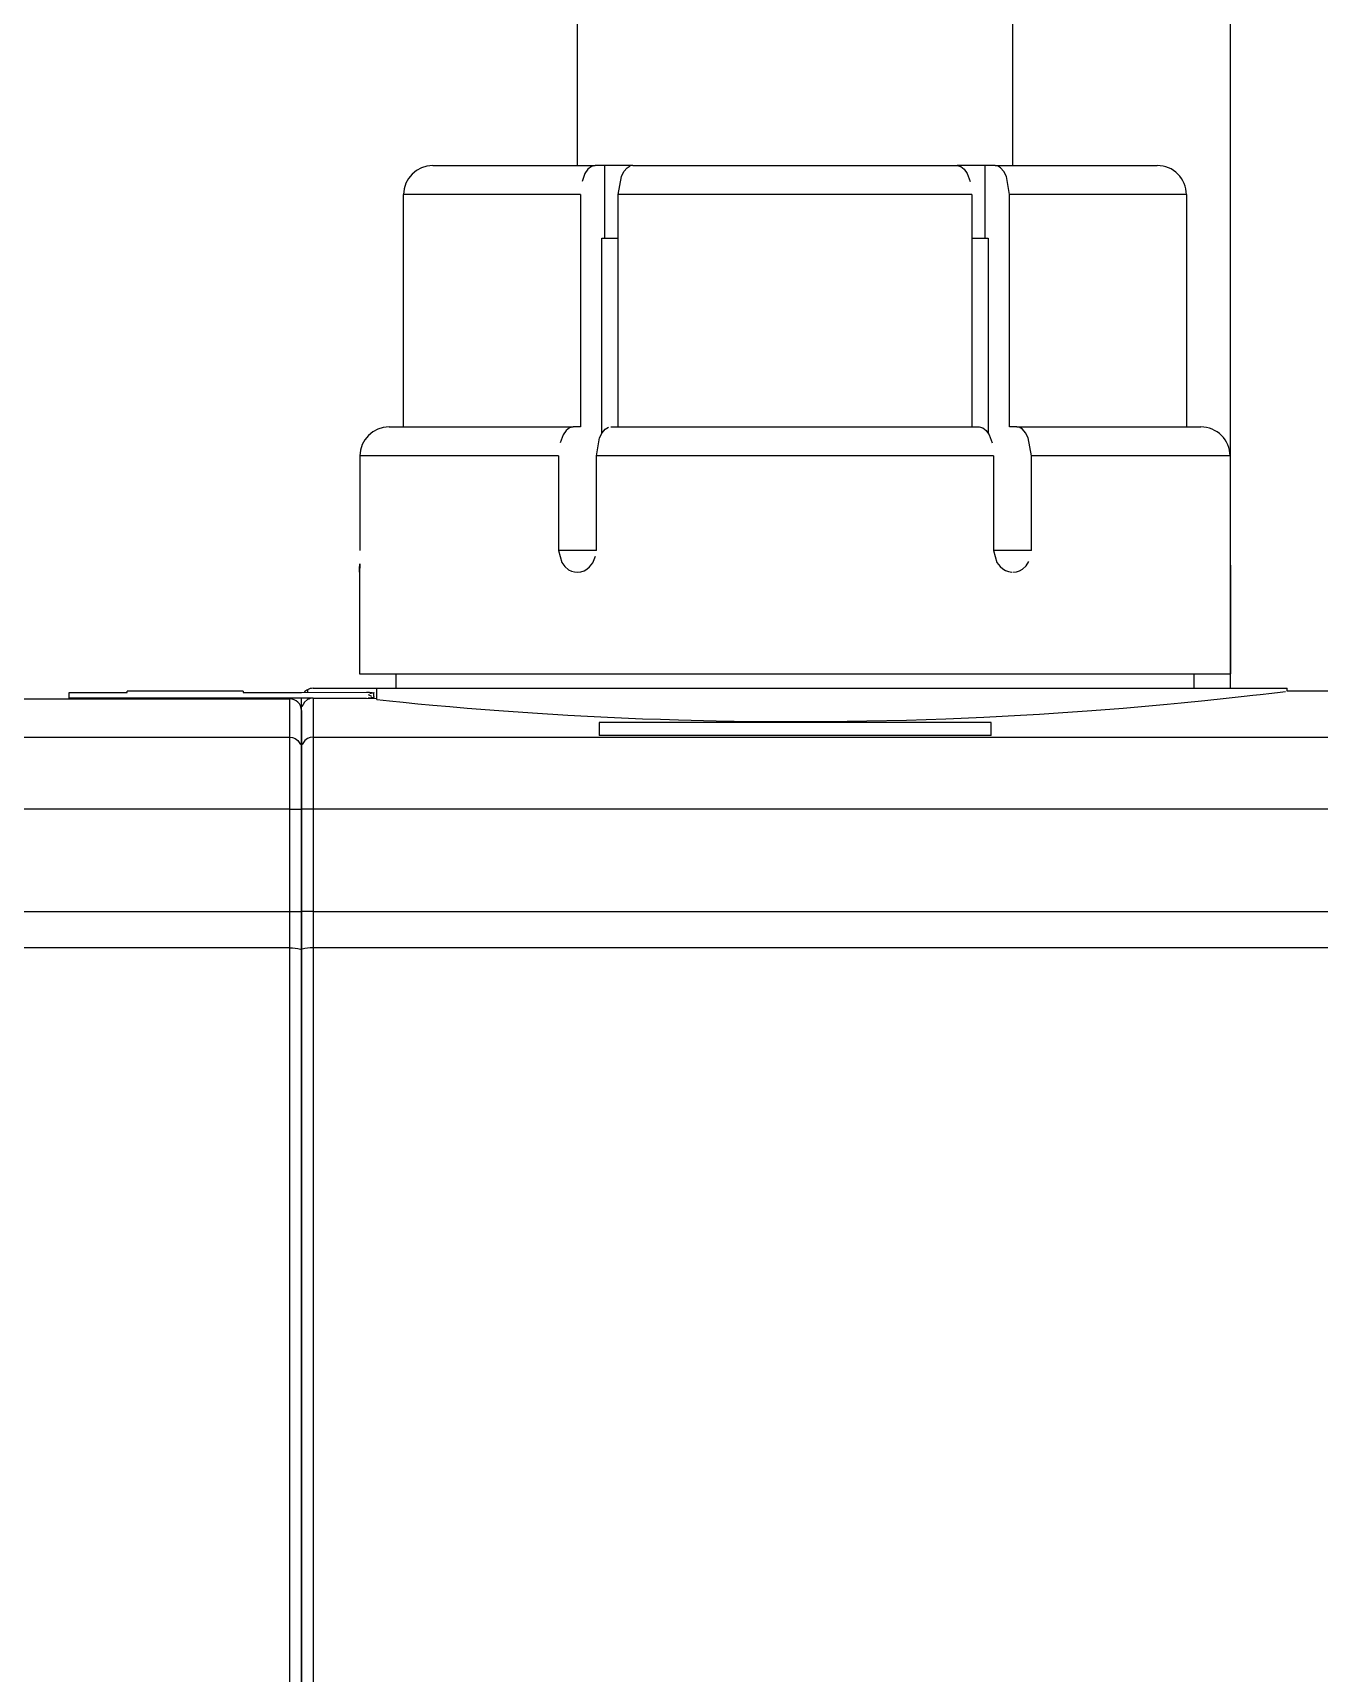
# Model space of a CAD drawing. Header units: millimetres. Extents: x 441156 to 441876, y 4514765 to 4515211.
# Drawn here: x 441490.2353 to 441490.4568, y 4514936.167 to 4514936.4494 of the extents above; entities that cross this region are included whole.
import ezdxf

# ---------------------------------------------------------------- set-up
doc = ezdxf.new("R2010")
doc.units = ezdxf.units.MM
for name, color, linetype in [('Collettore SL', 7, 'Continuous'), ('Flussometro', 1, 'Continuous'), ('Staffa', 8, 'Continuous')]:
    doc.layers.add(name, color=color, linetype=linetype)

msp = doc.modelspace()

# ---------------------------------------------------------------- linework, layer by layer
at = {"layer": 'Collettore SL', "color": 254, "linetype": 'Continuous'}
for p, q in [((441490.2977503174, 4514936.339062223), (441490.2977503174, 4514936.336562224)), ((441490.4352503174, 4514936.336562224), (441490.4352503174, 4514936.339062223)), ((441490.2415003174, 4514936.335865594), (441490.2515003174, 4514936.335865594)), ((441490.2415003174, 4514936.334906233), (441490.2415003174, 4514936.335865594)), ((441490.2715003174, 4514936.336063356), (441490.2515003174, 4514936.336063356)), ((441490.2515003174, 4514936.335865594), (441490.2515003174, 4514936.336063356)), ((441490.2715003174, 4514936.336063356), (441490.2715003174, 4514936.335859588)), ((441490.2715003174, 4514936.335859588), (441490.2815003174, 4514936.335859588)), ((441490.2815003174, 4514936.335859588), (441490.2926849187, 4514936.335873598)), ((441490.2825526534, 4514936.336323454), (441490.2825526534, 4514936.335860928)), ((441490.2835003174, 4514936.336562224), (441490.2945003174, 4514936.336562224)), ((441490.2940003175, 4514936.335843164), (441490.2940003175, 4514936.335754317)), ((441490.2940003175, 4514936.335126411), (441490.2940003175, 4514936.335754317)), ((441490.2940003175, 4514936.335126411), (441490.2940003175, 4514936.33495097)), ((441490.2945003174, 4514936.336562224), (441490.4512503174, 4514936.336562224)), ((441490.2945003174, 4514936.334609402), (441490.2945003174, 4514936.336562224)), ((441490.4512590252, 4514936.336063356), (441490.4512503174, 4514936.336562224)), ((441490.4615003174, 4514936.336063356), (441490.4512590252, 4514936.336063356)), ((441490.2290003175, 4514936.334767333), (441490.2795003174, 4514936.334753773)), ((441490.2415003174, 4514936.334763983), (441490.2415003174, 4514936.334906233)), ((441490.2415003174, 4514936.334906233), (441490.2815003174, 4514936.334906233)), ((441490.2795003174, 4514936.328120897), (441490.2795003174, 4514936.334753773)), ((441490.2815003174, 4514936.334912981), (441490.2834434622, 4514936.334907081)), ((441490.2815003174, 4514936.334906233), (441490.2815003174, 4514936.334912981)), ((441490.2815003174, 4514936.33278923), (441490.2815003174, 4514936.334906233)), ((441490.2815003174, 4514936.33274942), (441490.2815003174, 4514936.33278923)), ((441490.2815003174, 4514936.326143919), (441490.2815003174, 4514936.33274942)), ((441490.2815003174, 4514936.33274942), (441490.2815003174, 4514936.326143919)), ((441490.2834434622, 4514936.334907081), (441490.2926849187, 4514936.334878815)), ((441490.2835003174, 4514936.33484994), (441490.2835003174, 4514936.328120897)), ((441490.2835003174, 4514936.33484994), (441490.2945003174, 4514936.334815464)), ((441490.2926849187, 4514936.334878815), (441490.2926848975, 4514936.334821187)), ((441490.2940003175, 4514936.334817042), (441490.2940003175, 4514936.33495097)), ((441490.3327503175, 4514936.330682086), (441490.3327503175, 4514936.32840766)), ((441490.4002503174, 4514936.330682086), (441490.3327503175, 4514936.330682086)), ((441490.4002503174, 4514936.32840766), (441490.4002503174, 4514936.330682086)), ((441490.0335003174, 4514936.328120897), (441490.2795003174, 4514936.328120897)), ((441490.2795003174, 4514936.315764782), (441490.2795003174, 4514936.328120897)), ((441490.2835003174, 4514936.328120897), (441490.2835003174, 4514936.315764782)), ((441490.2835003174, 4514936.328120897), (441490.4615003174, 4514936.328120897)), ((441490.4002503174, 4514936.32840766), (441490.3327503175, 4514936.32840766)), ((441490.2815003174, 4514936.315764782), (441490.2815003174, 4514936.326143919)), ((441490.2815003174, 4514936.326143919), (441490.2815003174, 4514936.315764782)), ((441490.2795003174, 4514936.315764782), (441490.0335003174, 4514936.315764782)), ((441490.2795003174, 4514936.298153319), (441490.2795003174, 4514936.315764782)), ((441490.2795003174, 4514936.315764782), (441490.2815003174, 4514936.315764782)), ((441490.2835003174, 4514936.315764782), (441490.2815003174, 4514936.315764782)), ((441490.2815003174, 4514936.298153319), (441490.2815003174, 4514936.315764782)), ((441490.2815003174, 4514936.315764782), (441490.2815003174, 4514936.298153319)), ((441490.4615003174, 4514936.315764782), (441490.2835003174, 4514936.315764782)), ((441490.2835003174, 4514936.315764782), (441490.2835003174, 4514936.298153319)), ((441490.0335003174, 4514936.298153319), (441490.2795003174, 4514936.298153319)), ((441490.2795003174, 4514936.291894717), (441490.2795003174, 4514936.298153319)), ((441490.2795003174, 4514936.298153319), (441490.2815003174, 4514936.298153319)), ((441490.2835003174, 4514936.298153319), (441490.2815003174, 4514936.298153319)), ((441490.2815003174, 4514936.291477477), (441490.2815003174, 4514936.298153319)), ((441490.2815003174, 4514936.298153319), (441490.2815003174, 4514936.291477477)), ((441490.2835003174, 4514936.298153319), (441490.2835003174, 4514936.291894717)), ((441490.2835003174, 4514936.298153319), (441490.4615003174, 4514936.298153319)), ((441490.2795003174, 4514936.291894717), (441490.0335003174, 4514936.291894717)), ((441490.2795003174, 4514936.11122973), (441490.2795003174, 4514936.291894717)), ((441490.2815003174, 4514936.11164697), (441490.2815003174, 4514936.291477477)), ((441490.2815003174, 4514936.291477477), (441490.2815003174, 4514936.11164697)), ((441490.2835003174, 4514936.291894717), (441490.2835003174, 4514936.11122973)), ((441490.4615003174, 4514936.291894717), (441490.2835003174, 4514936.291894717))]:
    msp.add_line(p, q, dxfattribs=at)
for points in [[(441490.2926849187, 4514936.335873598, 0), (441490.2927887762, 4514936.335873624, 0), (441490.2928923685, 4514936.335873448, 0), (441490.2929979389, 4514936.335873056, 0), (441490.2931017014, 4514936.335872453, 0), (441490.2932000724, 4514936.335871668, 0), (441490.2932953424, 4514936.335870691, 0), (441490.2933894379, 4514936.33586949, 0), (441490.293478868, 4514936.3358681, 0), (441490.2935606733, 4514936.335866572, 0), (441490.2936368918, 4514936.335864882, 0), (441490.2937089166, 4514936.335862982, 0), (441490.2937739451, 4514936.335860931, 0), (441490.2938299723, 4514936.335858805, 0), (441490.2938785549, 4514936.335856561, 0), (441490.2939203965, 4514936.335854144, 0), (441490.2939536971, 4514936.335851632, 0), (441490.2939738538, 4514936.335849585, 0), (441490.2939883864, 4514936.335847499, 0), (441490.2939973276, 4514936.335845342, 0), (441490.2940003175, 4514936.335843164, 0)], [(441490.2940003175, 4514936.335754317, 0), (441490.2935716921, 4514936.335696205, 0), (441490.2932621976, 4514936.335632272, 0), (441490.2930711693, 4514936.335561375, 0), (441490.2930053282, 4514936.335484757, 0), (441490.2930052925, 4514936.335482865, 0)], [(441490.2930052925, 4514936.335482865, 0), (441490.2930646281, 4514936.335403058, 0), (441490.2932479503, 4514936.335316343, 0), (441490.293561087, 4514936.335223448, 0), (441490.2940003175, 4514936.335126411, 0)], [(441490.2945003174, 4514936.334609402, 0), (441490.296685179, 4514936.334383881, 0), (441490.2990299968, 4514936.334149499, 0), (441490.3015364042, 4514936.333907736, 0), (441490.3041584159, 4514936.33366453, 0), (441490.3070343509, 4514936.333409198, 0), (441490.3100594541, 4514936.333153539, 0), (441490.3154945392, 4514936.332727522, 0), (441490.3212821056, 4514936.332321011, 0), (441490.3273830232, 4514936.331945222, 0), (441490.3307658901, 4514936.331760207, 0), (441490.3342271493, 4514936.33158817, 0), (441490.3402586613, 4514936.331330146, 0), (441490.3433452595, 4514936.331218649, 0), (441490.3464431005, 4514936.331120741, 0), (441490.3528959421, 4514936.330961843, 0), (441490.359194572, 4514936.330865478, 0), (441490.3655348821, 4514936.330827104, 0), (441490.3720287081, 4514936.330848787, 0), (441490.3788884804, 4514936.330938715, 0), (441490.3857106431, 4514936.331096416, 0), (441490.3924450596, 4514936.331318816, 0), (441490.3990008805, 4514936.331598937, 0), (441490.4053336272, 4514936.331929049, 0), (441490.4086184519, 4514936.332123292, 0), (441490.4118269098, 4514936.332328177, 0), (441490.4176011297, 4514936.332734603, 0), (441490.4230231387, 4514936.33316029, 0), (441490.4280564581, 4514936.333593581, 0), (441490.4305802135, 4514936.333824629, 0), (441490.4329824376, 4514936.334053097, 0), (441490.4370968547, 4514936.334463747, 0), (441490.4407295538, 4514936.334846588, 0), (441490.4438556876, 4514936.335191235, 0), (441490.4453136136, 4514936.335356766, 0), (441490.4466195712, 4514936.335507633, 0), (441490.4486080153, 4514936.335742038, 0), (441490.4500498684, 4514936.335915552, 0), (441490.4509351268, 4514936.336023558, 0), (441490.4511778529, 4514936.336053368, 0), (441490.4512590252, 4514936.336063356, 0)], [(441490.2825526534, 4514936.334613698, 0), (441490.2825076576, 4514936.334588771, 0), (441490.2824633574, 4514936.334562598, 0), (441490.282419468, 4514936.334535001, 0), (441490.2823764575, 4514936.334506273, 0), (441490.2822913495, 4514936.334444177, 0), (441490.2822100589, 4514936.334377729, 0), (441490.2821608679, 4514936.334333754, 0), (441490.282113585, 4514936.334288534, 0), (441490.2820241328, 4514936.33419405, 0), (441490.2819408519, 4514936.334093695, 0), (441490.2818651337, 4514936.333989517, 0), (441490.2818164285, 4514936.333914363, 0), (441490.2817715297, 4514936.333838052, 0), (441490.2816922497, 4514936.33368134, 0), (441490.2816261862, 4514936.333518228, 0), (441490.2815742336, 4514936.333351806, 0), (441490.281542741, 4514936.333217232, 0), (441490.2815199749, 4514936.333081461, 0), (441490.2815058081, 4514936.33294397, 0), (441490.2815003804, 4514936.332805815, 0), (441490.2815003174, 4514936.33278923, 0)], [(441490.2940003175, 4514936.33495097, 0), (441490.2939960193, 4514936.334945071, 0), (441490.293983035, 4514936.334939155, 0), (441490.2939608902, 4514936.334933179, 0), (441490.2939296703, 4514936.334927276, 0), (441490.2938912812, 4514936.334921732, 0), (441490.2938446895, 4514936.33491634, 0), (441490.2937891919, 4514936.334911069, 0), (441490.2937256247, 4514936.334906043, 0), (441490.2936574944, 4514936.334901506, 0), (441490.293582577, 4514936.334897275, 0), (441490.2935000208, 4514936.334893336, 0), (441490.2934113221, 4514936.33488979, 0), (441490.293321245, 4514936.334886804, 0), (441490.2932265723, 4514936.334884245, 0), (441490.2931264043, 4514936.334882113, 0), (441490.2930227256, 4514936.334880479, 0), (441490.2929401692, 4514936.334879566, 0), (441490.2928563699, 4514936.334878979, 0), (441490.2927708955, 4514936.334878725, 0), (441490.2926849187, 4514936.334878815, 0)], [(441490.2795003174, 4514936.328120897, 0), (441490.2795701164, 4514936.328119692, 0), (441490.2796398304, 4514936.328116081, 0), (441490.2797093744, 4514936.328110066, 0), (441490.2797786637, 4514936.328101656, 0), (441490.2798476138, 4514936.328090861, 0), (441490.2799161408, 4514936.328077695, 0), (441490.2799841612, 4514936.328062172, 0), (441490.2800515922, 4514936.328044312, 0), (441490.2801183514, 4514936.328024137, 0), (441490.2801843577, 4514936.328001671, 0), (441490.2802495306, 4514936.327976941, 0), (441490.2803137907, 4514936.327949977, 0), (441490.2803770597, 4514936.327920815, 0), (441490.2804392605, 4514936.327889486, 0), (441490.2805003175, 4514936.327856032, 0), (441490.280560156, 4514936.327820491, 0), (441490.2806187032, 4514936.327782908, 0), (441490.2806758879, 4514936.327743327, 0), (441490.2807316404, 4514936.327701799, 0), (441490.2807858926, 4514936.327658372, 0), (441490.2808385786, 4514936.327613099, 0), (441490.2808896342, 4514936.327566038, 0), (441490.280938997, 4514936.327517243, 0), (441490.2809866071, 4514936.327466775, 0), (441490.2810324063, 4514936.327414695, 0), (441490.281076339, 4514936.327361068, 0), (441490.2811183514, 4514936.327305957, 0), (441490.2811583926, 4514936.32724943, 0), (441490.2811964136, 4514936.327191557, 0), (441490.2812323683, 4514936.327132408, 0), (441490.2812662126, 4514936.327072053, 0), (441490.2812979055, 4514936.327010568, 0), (441490.2813274083, 4514936.326948028, 0), (441490.2813546851, 4514936.326884507, 0), (441490.2813797027, 4514936.326820085, 0), (441490.2814024304, 4514936.326754838, 0), (441490.2814228408, 4514936.326688848, 0), (441490.2814409089, 4514936.326622193, 0), (441490.2814566126, 4514936.326554955, 0), (441490.2814699329, 4514936.326487217, 0), (441490.2814808536, 4514936.32641906, 0), (441490.2814893613, 4514936.326350569, 0), (441490.2814954455, 4514936.326281825, 0), (441490.2814990991, 4514936.326212914, 0), (441490.2815003174, 4514936.326143919, 0)], [(441490.2835003174, 4514936.328120897, 0), (441490.2834305185, 4514936.328119692, 0), (441490.2833608045, 4514936.328116081, 0), (441490.2832912605, 4514936.328110066, 0), (441490.2832219712, 4514936.328101656, 0), (441490.2831530211, 4514936.328090861, 0), (441490.2830844941, 4514936.328077695, 0), (441490.2830164736, 4514936.328062172, 0), (441490.2829490427, 4514936.328044312, 0), (441490.2828822834, 4514936.328024137, 0), (441490.2828162772, 4514936.328001671, 0), (441490.2827511043, 4514936.327976941, 0), (441490.2826868442, 4514936.327949977, 0), (441490.2826235751, 4514936.327920815, 0), (441490.2825613743, 4514936.327889486, 0), (441490.2825003174, 4514936.327856032, 0), (441490.2824404789, 4514936.327820491, 0), (441490.2823819316, 4514936.327782908, 0), (441490.2823247469, 4514936.327743327, 0), (441490.2822689945, 4514936.327701799, 0), (441490.2822147422, 4514936.327658372, 0), (441490.2821620562, 4514936.327613099, 0), (441490.2821110007, 4514936.327566038, 0), (441490.2820616378, 4514936.327517243, 0), (441490.2820140278, 4514936.327466775, 0), (441490.2819682286, 4514936.327414695, 0), (441490.2819242959, 4514936.327361068, 0), (441490.2818822835, 4514936.327305957, 0), (441490.2818422423, 4514936.32724943, 0), (441490.2818042213, 4514936.327191557, 0), (441490.2817682666, 4514936.327132408, 0), (441490.2817344223, 4514936.327072053, 0), (441490.2817027293, 4514936.327010568, 0), (441490.2816732265, 4514936.326948028, 0), (441490.2816459498, 4514936.326884507, 0), (441490.2816209322, 4514936.326820085, 0), (441490.2815982044, 4514936.326754838, 0), (441490.2815777941, 4514936.326688848, 0), (441490.281559726, 4514936.326622193, 0), (441490.2815440223, 4514936.326554955, 0), (441490.2815307019, 4514936.326487217, 0), (441490.2815197813, 4514936.32641906, 0), (441490.2815112736, 4514936.326350569, 0), (441490.2815051893, 4514936.326281825, 0), (441490.2815015358, 4514936.326212914, 0), (441490.2815003174, 4514936.326143919, 0)], [(441490.2795003174, 4514936.291894717, 0), (441490.2795701164, 4514936.291894463, 0), (441490.2796398304, 4514936.291893701, 0), (441490.2797093744, 4514936.291892432, 0), (441490.2797786637, 4514936.291890657, 0), (441490.2798476138, 4514936.291888379, 0), (441490.2799161408, 4514936.291885599, 0), (441490.2799841612, 4514936.291882323, 0), (441490.2800515922, 4514936.291878554, 0), (441490.2801183514, 4514936.291874296, 0), (441490.2801843577, 4514936.291869555, 0), (441490.2802495306, 4514936.291864336, 0), (441490.2803137907, 4514936.291858645, 0), (441490.2803770597, 4514936.29185249, 0), (441490.2804392605, 4514936.291845879, 0), (441490.2805003175, 4514936.291838817, 0), (441490.280560156, 4514936.291831316, 0), (441490.2806187032, 4514936.291823385, 0), (441490.2806758879, 4514936.291815031, 0), (441490.2807316404, 4514936.291806267, 0), (441490.2807858926, 4514936.291797101, 0), (441490.2808385786, 4514936.291787547, 0), (441490.2808896342, 4514936.291777615, 0), (441490.280938997, 4514936.291767317, 0), (441490.2809866071, 4514936.291756665, 0), (441490.2810324063, 4514936.291745674, 0), (441490.281076339, 4514936.291734356, 0), (441490.2811183514, 4514936.291722725, 0), (441490.2811583926, 4514936.291710795, 0), (441490.2811964136, 4514936.291698581, 0), (441490.2812323683, 4514936.291686097, 0), (441490.2812662126, 4514936.291673359, 0), (441490.2812979055, 4514936.291660383, 0), (441490.2813274083, 4514936.291647184, 0), (441490.2813546851, 4514936.291633778, 0), (441490.2813797027, 4514936.291620182, 0), (441490.2814024304, 4514936.291606411, 0), (441490.2814228408, 4514936.291592484, 0), (441490.2814409089, 4514936.291578417, 0), (441490.2814566126, 4514936.291564226, 0), (441490.2814699329, 4514936.29154993, 0), (441490.2814808536, 4514936.291535546, 0), (441490.2814893613, 4514936.291521091, 0), (441490.2814954455, 4514936.291506582, 0), (441490.2814990991, 4514936.291492038, 0), (441490.2815003174, 4514936.291477477, 0)], [(441490.2835003174, 4514936.291894717, 0), (441490.2834305185, 4514936.291894463, 0), (441490.2833608045, 4514936.291893701, 0), (441490.2832912605, 4514936.291892432, 0), (441490.2832219712, 4514936.291890657, 0), (441490.2831530211, 4514936.291888379, 0), (441490.2830844941, 4514936.291885599, 0), (441490.2830164736, 4514936.291882323, 0), (441490.2829490427, 4514936.291878554, 0), (441490.2828822834, 4514936.291874296, 0), (441490.2828162772, 4514936.291869555, 0), (441490.2827511043, 4514936.291864336, 0), (441490.2826868442, 4514936.291858645, 0), (441490.2826235751, 4514936.29185249, 0), (441490.2825613743, 4514936.291845879, 0), (441490.2825003174, 4514936.291838817, 0), (441490.2824404789, 4514936.291831316, 0), (441490.2823819316, 4514936.291823385, 0), (441490.2823247469, 4514936.291815031, 0), (441490.2822689945, 4514936.291806267, 0), (441490.2822147422, 4514936.291797101, 0), (441490.2821620562, 4514936.291787547, 0), (441490.2821110007, 4514936.291777615, 0), (441490.2820616378, 4514936.291767317, 0), (441490.2820140278, 4514936.291756665, 0), (441490.2819682286, 4514936.291745674, 0), (441490.2819242959, 4514936.291734356, 0), (441490.2818822835, 4514936.291722725, 0), (441490.2818422423, 4514936.291710795, 0), (441490.2818042213, 4514936.291698581, 0), (441490.2817682666, 4514936.291686097, 0), (441490.2817344223, 4514936.291673359, 0), (441490.2817027293, 4514936.291660383, 0), (441490.2816732265, 4514936.291647184, 0), (441490.2816459498, 4514936.291633778, 0), (441490.2816209322, 4514936.291620182, 0), (441490.2815982044, 4514936.291606411, 0), (441490.2815777941, 4514936.291592484, 0), (441490.281559726, 4514936.291578417, 0), (441490.2815440223, 4514936.291564226, 0), (441490.2815307019, 4514936.29154993, 0), (441490.2815197813, 4514936.291535546, 0), (441490.2815112736, 4514936.291521091, 0), (441490.2815051893, 4514936.291506582, 0), (441490.2815015358, 4514936.291492038, 0), (441490.2815003174, 4514936.291477477, 0)]]:
    msp.add_polyline3d(points, dxfattribs=at)
for centre, radius, start, end in [((441490.2835006811, 4514936.334561469), 0.002000818218300671, 118.2822652374355, 139.5100846144239), ((441490.2835003174, 4514936.334562223), 0.00200000000000089, 90, 118.2833302842241), ((441490.2794962644, 4514936.332752352), 0.002002813181128937, 359.9161678290432, 89.8839724256433), ((441490.2834937854, 4514936.33285652), 0.001993406944206244, 89.81225450562052, 118.1731815704158)]:
    msp.add_arc(centre, radius, start, end, dxfattribs=at)
at = {"layer": 'Flussometro', "color": 254, "linetype": 'Continuous'}
for p, q in [((441490.3290003174, 4514936.591562224), (441490.3290003174, 4514936.426562224)), ((441490.4040003174, 4514936.426562224), (441490.4040003174, 4514936.591562224)), ((441490.3041129188, 4514936.426562224), (441490.3320590229, 4514936.426562224)), ((441490.3337527222, 4514936.426562224), (441490.3320590229, 4514936.426562224)), ((441490.3337527222, 4514936.414062223), (441490.3337527222, 4514936.426562224)), ((441490.3385542134, 4514936.426562224), (441490.3337527222, 4514936.426562224)), ((441490.3385542134, 4514936.426562224), (441490.3944464215, 4514936.426562224)), ((441490.3992479127, 4514936.426562224), (441490.3944464215, 4514936.426562224)), ((441490.3992479127, 4514936.414062223), (441490.3992479127, 4514936.426562224)), ((441490.400941612, 4514936.426562224), (441490.3992479127, 4514936.426562224)), ((441490.400941612, 4514936.426562224), (441490.428887716, 4514936.426562224)), ((441490.3295548458, 4514936.421562224), (441490.2991045646, 4514936.421562224)), ((441490.2991045646, 4514936.381562224), (441490.2991045646, 4514936.421562224)), ((441490.3295548458, 4514936.421562224), (441490.3295548458, 4514936.381562224)), ((441490.3360500363, 4514936.381562224), (441490.3360500363, 4514936.421562224)), ((441490.3969505986, 4514936.421562224), (441490.3360500363, 4514936.421562224)), ((441490.3969505986, 4514936.421562224), (441490.3969505986, 4514936.381562224)), ((441490.4034457891, 4514936.381562224), (441490.4034457891, 4514936.421562224)), ((441490.4338960703, 4514936.421562224), (441490.4034457891, 4514936.421562224)), ((441490.4338960703, 4514936.421562224), (441490.4338960703, 4514936.381562224)), ((441490.3332527222, 4514936.380491567), (441490.3332527222, 4514936.414062223)), ((441490.3332527222, 4514936.414062223), (441490.3360500363, 4514936.414062223)), ((441490.3969505986, 4514936.414062223), (441490.3997479127, 4514936.414062223)), ((441490.3997479127, 4514936.414062223), (441490.3997479127, 4514936.380493348)), ((441490.296600836, 4514936.381562224), (441490.3283029814, 4514936.381562224)), ((441490.3295548458, 4514936.381562224), (441490.3283029814, 4514936.381562224)), ((441490.334798172, 4514936.381562224), (441490.3982024629, 4514936.381562224)), ((441490.4046976534, 4514936.381562224), (441490.4034457891, 4514936.381562224)), ((441490.4046976534, 4514936.381562224), (441490.4363997988, 4514936.381562224)), ((441490.2915941261, 4514936.360312223), (441490.2915941261, 4514936.376562224)), ((441490.3257996265, 4514936.376562224), (441490.2915941261, 4514936.376562224)), ((441490.3257996265, 4514936.376562224), (441490.3257996265, 4514936.360312223)), ((441490.332294817, 4514936.360312223), (441490.332294817, 4514936.376562224)), ((441490.4007058179, 4514936.376562224), (441490.332294817, 4514936.376562224)), ((441490.4007058179, 4514936.376562224), (441490.4007058179, 4514936.360312223)), ((441490.4072010083, 4514936.360312223), (441490.4072010083, 4514936.376562224)), ((441490.4414065088, 4514936.376562224), (441490.4072010083, 4514936.376562224)), ((441490.4414065088, 4514936.376562224), (441490.4415003174, 4514936.339062223)), ((441490.332294817, 4514936.360312223), (441490.3257996265, 4514936.360312223)), ((441490.4072010083, 4514936.360312223), (441490.4007058179, 4514936.360312223)), ((441490.2915003175, 4514936.35656531), (441490.2915003175, 4514936.339062223)), ((441490.2915003175, 4514936.339062223), (441490.4415003174, 4514936.339062223))]:
    msp.add_line(p, q, dxfattribs=at)
for points in [[(441490.3320590229, 4514936.426562224, 0), (441490.3318508085, 4514936.426544884, 0), (441490.3316440285, 4514936.426493103, 0), (441490.3314342516, 4514936.426404105, 0), (441490.3312290341, 4514936.426279653, 0), (441490.3310354199, 4514936.426125474, 0), (441490.330848867, 4514936.425939711, 0), (441490.3306656449, 4514936.425716789, 0), (441490.3304926119, 4514936.425463387, 0), (441490.3303356221, 4514936.425189867, 0), (441490.3301905245, 4514936.424891232, 0), (441490.3300547224, 4514936.424559747, 0), (441490.3299335832, 4514936.424206262, 0), (441490.329830977, 4514936.423844696, 0), (441490.3297437271, 4514936.423467347, 0), (441490.3296706664, 4514936.423065218, 0), (441490.3296150505, 4514936.422652076, 0), (441490.3295889113, 4514936.422384156, 0), (441490.3295701267, 4514936.422113781, 0), (441490.3295586719, 4514936.421838425, 0), (441490.3295548458, 4514936.421562224, 0)], [(441490.3360500363, 4514936.421562224, 0), (441490.3360586037, 4514936.421975492, 0), (441490.3360844842, 4514936.422388759, 0), (441490.3361286218, 4514936.422805063, 0), (441490.3361908399, 4514936.423215296, 0), (441490.3362673309, 4514936.423599589, 0), (441490.3363601469, 4514936.423972425, 0), (441490.3364706745, 4514936.424336043, 0), (441490.3365972398, 4514936.424681987, 0), (441490.3367330717, 4514936.424994265, 0), (441490.3368824146, 4514936.425284932, 0), (441490.3370469433, 4514936.425555187, 0), (441490.3372236811, 4514936.425798164, 0), (441490.3374037528, 4514936.42600341, 0), (441490.3375930175, 4514936.426179292, 0), (441490.3377932562, 4514936.426325827, 0), (441490.338000521, 4514936.426438496, 0), (441490.3381363738, 4514936.426492144, 0), (441490.3382739216, 4514936.426530812, 0), (441490.3384136278, 4514936.42655434, 0), (441490.3385542134, 4514936.426562224, 0)], [(441490.3944464215, 4514936.426562224, 0), (441490.3946539187, 4514936.426545033, 0), (441490.3948614159, 4514936.426493103, 0), (441490.3950704354, 4514936.426404529, 0), (441490.3952764103, 4514936.426279653, 0), (441490.395469371, 4514936.426126091, 0), (441490.3956565774, 4514936.425939711, 0), (441490.3958391531, 4514936.425717694, 0), (441490.3960128324, 4514936.425463387, 0), (441490.3961693078, 4514936.425190883, 0), (441490.3963149199, 4514936.424891232, 0), (441490.3964502618, 4514936.42456103, 0), (441490.3965718611, 4514936.424206262, 0), (441490.3966741509, 4514936.423845992, 0), (441490.3967617173, 4514936.423467347, 0), (441490.396834557, 4514936.42306673, 0), (441490.3968903938, 4514936.422652076, 0), (441490.3969165022, 4514936.42238456, 0), (441490.3969353177, 4514936.422113781, 0), (441490.3969467637, 4514936.421838848, 0), (441490.3969505986, 4514936.421562224, 0)], [(441490.4034457891, 4514936.421562224, 0), (441490.4034371472, 4514936.421976922, 0), (441490.4034113411, 4514936.422388759, 0), (441490.4033669923, 4514936.422806572, 0), (441490.4033049854, 4514936.423215296, 0), (441490.4032281879, 4514936.423600887, 0), (441490.4031356784, 4514936.423972425, 0), (441490.4030247029, 4514936.424337324, 0), (441490.4028985856, 4514936.424681987, 0), (441490.4027622499, 4514936.424995286, 0), (441490.4026134107, 4514936.425284932, 0), (441490.4024482484, 4514936.425556099, 0), (441490.4022721443, 4514936.425798164, 0), (441490.4020914274, 4514936.426004044, 0), (441490.4019028079, 4514936.426179292, 0), (441490.4017018193, 4514936.426326269, 0), (441490.4014953044, 4514936.426438496, 0), (441490.4013592419, 4514936.42649221, 0), (441490.4012219038, 4514936.426530812, 0), (441490.4010819776, 4514936.426554359, 0), (441490.400941612, 4514936.426562224, 0)], [(441490.3283029814, 4514936.381562224, 0), (441490.3280956072, 4514936.381545042, 0), (441490.327888233, 4514936.381493134, 0), (441490.3276793372, 4514936.381404605, 0), (441490.3274734845, 4514936.381279793, 0), (441490.3272806397, 4514936.381126314, 0), (441490.3270935453, 4514936.380940042, 0), (441490.3269110787, 4514936.380718161, 0), (441490.3267375006, 4514936.380464019, 0), (441490.32658108, 4514936.38019164, 0), (441490.3264355151, 4514936.379892131, 0), (441490.3263002124, 4514936.379562094, 0), (441490.3261786397, 4514936.379207509, 0), (441490.3260763286, 4514936.378847302, 0), (441490.3259887353, 4514936.378468721, 0), (441490.3259158617, 4514936.378068171, 0), (441490.3258599824, 4514936.377653586, 0), (441490.3258338089, 4514936.377385709, 0), (441490.3258149463, 4514936.37711456, 0), (441490.3258034712, 4514936.376839241, 0), (441490.3257996265, 4514936.376562224, 0)], [(441490.332294817, 4514936.376562224, 0), (441490.3323033858, 4514936.376975586, 0), (441490.3323292706, 4514936.377388948, 0), (441490.3323734155, 4514936.377805345, 0), (441490.3324356448, 4514936.378215671, 0), (441490.3325121508, 4514936.378600053, 0), (441490.3326049868, 4514936.378972975, 0), (441490.3327155409, 4514936.379336677, 0), (441490.3328421395, 4514936.379682695, 0), (441490.3329779909, 4514936.379994995, 0), (441490.3331273569, 4514936.380285676, 0), (441490.333291915, 4514936.380555935, 0), (441490.3334686875, 4514936.3807989, 0), (441490.3336487401, 4514936.38100406, 0), (441490.3338379842, 4514936.381179849, 0), (441490.3340382027, 4514936.381326284, 0), (441490.334245446, 4514936.381438844, 0), (441490.3343810672, 4514936.381492342, 0), (441490.3345183769, 4514936.3815309, 0), (441490.3346578364, 4514936.381554362, 0), (441490.334798172, 4514936.381562224, 0)], [(441490.3982024629, 4514936.381562224, 0), (441490.3984098371, 4514936.381545042, 0), (441490.3986172113, 4514936.381493134, 0), (441490.3988261072, 4514936.381404605, 0), (441490.3990319598, 4514936.381279793, 0), (441490.3992248047, 4514936.381126314, 0), (441490.399411899, 4514936.380940042, 0), (441490.3995943656, 4514936.380718161, 0), (441490.3997679438, 4514936.380464019, 0), (441490.3999243643, 4514936.38019164, 0), (441490.4000699293, 4514936.379892131, 0), (441490.400205232, 4514936.379562094, 0), (441490.4003268047, 4514936.379207509, 0), (441490.4004291157, 4514936.378847302, 0), (441490.400516709, 4514936.378468721, 0), (441490.4005895827, 4514936.378068171, 0), (441490.4006454619, 4514936.377653586, 0), (441490.4006716355, 4514936.377385709, 0), (441490.4006904981, 4514936.37711456, 0), (441490.4007019732, 4514936.376839241, 0), (441490.4007058179, 4514936.376562224, 0)], [(441490.4072010083, 4514936.376562224, 0), (441490.4071924396, 4514936.376975586, 0), (441490.4071665548, 4514936.377388948, 0), (441490.4071224098, 4514936.377805345, 0), (441490.4070601806, 4514936.378215671, 0), (441490.4069836746, 4514936.378600053, 0), (441490.4068908386, 4514936.378972975, 0), (441490.4067802845, 4514936.379336677, 0), (441490.4066536858, 4514936.379682695, 0), (441490.4065178345, 4514936.379994995, 0), (441490.4063684684, 4514936.380285676, 0), (441490.4062039104, 4514936.380555935, 0), (441490.4060271379, 4514936.3807989, 0), (441490.4058470853, 4514936.38100406, 0), (441490.4056578412, 4514936.381179849, 0), (441490.4054576227, 4514936.381326284, 0), (441490.4052503794, 4514936.381438844, 0), (441490.4051147582, 4514936.381492342, 0), (441490.4049774486, 4514936.3815309, 0), (441490.404837989, 4514936.381554362, 0), (441490.4046976534, 4514936.381562224, 0)], [(441490.3257996265, 4514936.360312223, 0), (441490.3258105217, 4514936.360001052, 0), (441490.3258430655, 4514936.359692028, 0), (441490.325899016, 4514936.359378519, 0), (441490.3259772958, 4514936.359071831, 0), (441490.3260743286, 4514936.358782505, 0), (441490.3261913359, 4514936.358503721, 0), (441490.3263318758, 4514936.358229917, 0), (441490.3264918289, 4514936.357971296, 0), (441490.3266650483, 4514936.357736181, 0), (441490.3268544965, 4514936.357518821, 0), (441490.3270651541, 4514936.357315331, 0), (441490.3272902529, 4514936.357133705, 0), (441490.3275215194, 4514936.356979422, 0), (441490.3277634432, 4514936.356848129, 0), (441490.3280218801, 4514936.356738062, 0), (441490.3282880698, 4514936.356654111, 0), (441490.3285521446, 4514936.35659827, 0), (441490.3288199403, 4514936.356568022, 0), (441490.3290003521, 4514936.356562223, 0)], [(441490.3290003521, 4514936.356562223, 0), (441490.3290974952, 4514936.356563927, 0), (441490.32937502, 4514936.356587185, 0), (441490.3296424904, 4514936.356635867, 0), (441490.3299061392, 4514936.356709835, 0), (441490.3301714844, 4514936.3568119, 0), (441490.3304288372, 4514936.356939447, 0), (441490.3306695101, 4514936.357087084, 0), (441490.3308990771, 4514936.357256913, 0), (441490.3311219257, 4514936.357453675, 0), (441490.3313295667, 4514936.357671262, 0), (441490.3315154012, 4514936.357901487, 0), (441490.3316839716, 4514936.358148342, 0), (441490.3318380442, 4514936.358417999, 0), (441490.3319713196, 4514936.358701502, 0), (441490.332079834, 4514936.358988342, 0), (441490.3321669074, 4514936.35928433, 0), (441490.3322333612, 4514936.359596365, 0), (441490.3322758903, 4514936.359913643, 0), (441490.3322900782, 4514936.360112649, 0), (441490.332294817, 4514936.360312223, 0)], [(441490.4007058179, 4514936.360312223, 0), (441490.4007173616, 4514936.360001052, 0), (441490.4007518243, 4514936.359692028, 0), (441490.4008110287, 4514936.359378519, 0), (441490.4008937564, 4514936.359071831, 0), (441490.4009961397, 4514936.358782505, 0), (441490.4011193559, 4514936.358503721, 0), (441490.4012670058, 4514936.358229917, 0), (441490.40143459, 4514936.357971296, 0), (441490.4016155226, 4514936.357736181, 0), (441490.4018127556, 4514936.357518821, 0), (441490.4020312723, 4514936.357315331, 0), (441490.4022638514, 4514936.357133705, 0), (441490.4025018168, 4514936.356979422, 0), (441490.4027496916, 4514936.356848129, 0), (441490.4030132929, 4514936.356738062, 0), (441490.4032835315, 4514936.356654111, 0), (441490.4035503498, 4514936.35659827, 0), (441490.4038196506, 4514936.356568022, 0), (441490.4040003521, 4514936.356562223, 0)], [(441490.4040003521, 4514936.356562223, 0), (441490.4040974088, 4514936.356563927, 0), (441490.4043737761, 4514936.356587185, 0), (441490.4046388433, 4514936.356635867, 0), (441490.4048989035, 4514936.356709835, 0), (441490.4051594145, 4514936.3568119, 0), (441490.4054109225, 4514936.356939447, 0), (441490.4056450994, 4514936.357087084, 0), (441490.4058675534, 4514936.357256913, 0), (441490.406082641, 4514936.357453675, 0), (441490.4062822997, 4514936.357671262, 0), (441490.4064603762, 4514936.357901487, 0), (441490.4066214114, 4514936.358148342, 0), (441490.4067681838, 4514936.358417999, 0), (441490.4068948268, 4514936.358701502, 0), (441490.4069977253, 4514936.358988342, 0), (441490.407080151, 4514936.35928433, 0), (441490.4071429755, 4514936.359596365, 0), (441490.4071831421, 4514936.359913643, 0), (441490.4071965358, 4514936.360112649, 0), (441490.4072010083, 4514936.360312223, 0)]]:
    msp.add_polyline3d(points, dxfattribs=at)
for centre, radius, start, end in [((441490.3041063238, 4514936.421554611), 0.005005083750811989, 89.92454121885257, 179.9128017693291), ((441490.4288954159, 4514936.421555813), 0.005003357747315196, 0.07344893960426101, 90.0881212110902), ((441490.2965955462, 4514936.376556105), 0.005004079301194064, 89.93945707189452, 179.929909808554), ((441490.4364059793, 4514936.376557066), 0.005002694482640901, 0.05909470045453704, 90.07074968208451), ((441490.2164080633, 4514936.360320134), 0.07518619378244606, 357.1350847415315, 359.9939717177161)]:
    msp.add_arc(centre, radius, start, end, dxfattribs=at)
at = {"layer": 'Staffa', "color": 254, "linetype": 'Continuous'}
msp.add_line((441490.4415003174, 4514936.336562224), (441490.4415003174, 4514936.457280193), dxfattribs=at)

doc.saveas('drawing.dxf')
